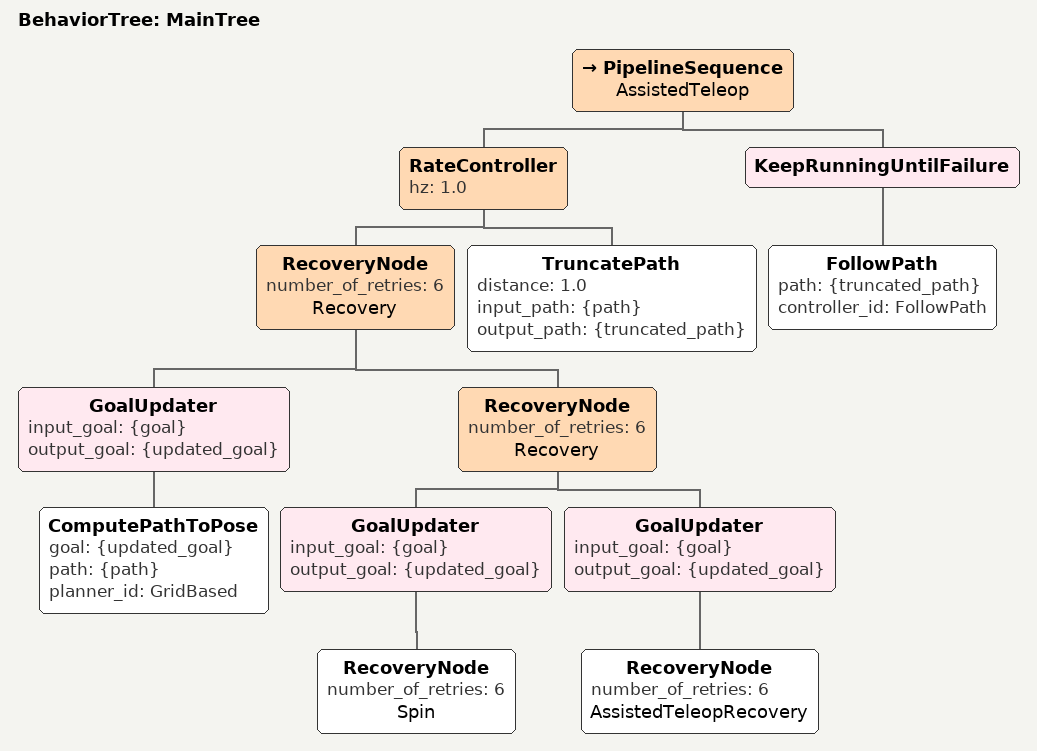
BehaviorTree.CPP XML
<!--
  This Behavior Tree follows a dynamic pose to a certain distance
-->

<root main_tree_to_execute="MainTree">
  <BehaviorTree ID="MainTree">
    <PipelineSequence name="AssistedTeleop">
      <RateController hz="1.0">
		      <RecoveryNode number_of_retries="6" name="Recovery">
		        <GoalUpdater input_goal="{goal}" output_goal="{updated_goal}">
		          <ComputePathToPose goal="{updated_goal}" path="{path}" planner_id="GridBased"/>
		        </GoalUpdater>
		        <RecoveryNode number_of_retries="6" name="Recovery">
				      	<GoalUpdater input_goal="{goal}" output_goal="{updated_goal}">
				        	<RecoveryNode number_of_retries="6" name="Spin">
				        	</RecoveryNode>
				      	</GoalUpdater>
				      <GoalUpdater input_goal="{goal}" output_goal="{updated_goal}">
		          	<RecoveryNode number_of_retries="6" name="AssistedTeleopRecovery">
		          	</RecoveryNode>
		        	</GoalUpdater>
		        </RecoveryNode>
		      </RecoveryNode>
         <TruncatePath distance="1.0" input_path="{path}" output_path="{truncated_path}"/>
      </RateController>
      <KeepRunningUntilFailure>
        <FollowPath path="{truncated_path}" controller_id="FollowPath"/>
      </KeepRunningUntilFailure>
    </PipelineSequence>
  </BehaviorTree>
</root>
